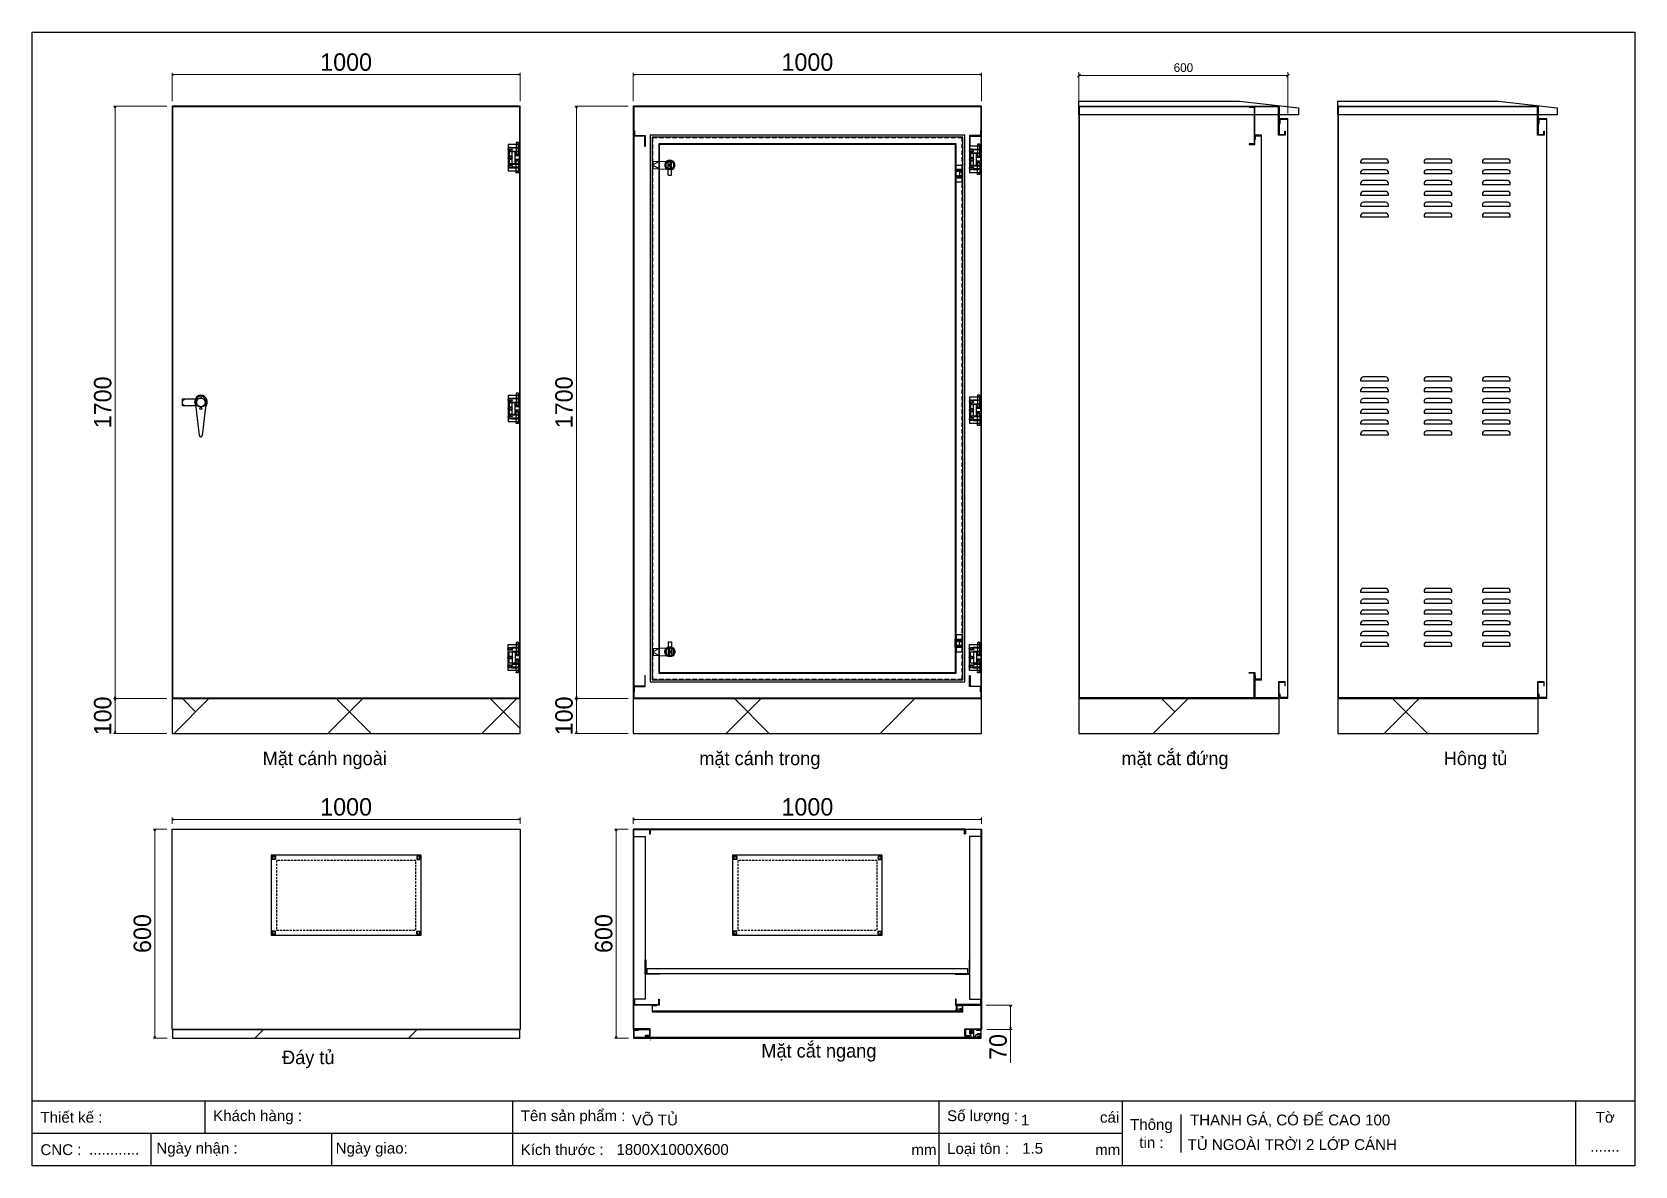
# Model space of a CAD drawing. Header units: millimetres. Extents: x 0 to 4603, y 0 to 3254.
import ezdxf

# ---------------------------------------------------------------- set-up
doc = ezdxf.new("R2010")
doc.units = ezdxf.units.MM
doc.linetypes.add('HIDDEN', pattern=[9.525, 6.35, -3.175])
doc.linetypes.add('HIDDENX2', pattern=[19.05, 12.7, -6.35])
for name, color, linetype in [('DIM', 253, 'Continuous'), ('FIRE PROTECTION', 1, 'Continuous'), ('Ghi chu', 7, 'Continuous'), ('HEATER', 1, 'Continuous')]:
    doc.layers.add(name, color=color, linetype=linetype)
doc.styles.add('Arial', font='arial.ttf')
doc.dimstyles.new('CNC', dxfattribs={"dimtxt": 50, "dimasz": 5, "dimexe": 5, "dimexo": 15, "dimgap": 10, "dimtad": 1, "dimdec": 0, "dimtxsty": 'Standard', "dimblk": 'OPEN30', "dimcen": 10, "dimclrd": 5, "dimclre": 5, "dimclrt": 3, "dimazin": 3, "dimtfac": 1, "dimtdec": 0, "dimtmove": 0, "dimatfit": 3, "dimldrblk": 'ARCHTICK', "dimlwd": 9, "dimlwe": 9})
doc.dimstyles.new('Dim-25', dxfattribs={"dimtxt": 25, "dimasz": 8, "dimexe": 10, "dimexo": 15, "dimgap": 10, "dimtad": 1, "dimdec": 0, "dimtxsty": 'Standard', "dimblk": 'OBLIQUE', "dimcen": 10, "dimclrd": 5, "dimclre": 5, "dimclrt": 3, "dimazin": 3, "dimtfac": 1, "dimtdec": 0, "dimtmove": 0, "dimatfit": 3, "dimldrblk": 'OBLIQUE', "dimlwd": 9, "dimlwe": 9})

# ---------------------------------------------------------------- blocks, each defined once
blk = doc.blocks.new('*D1')
at = {"color": 0, "linetype": 'ByBlock', "lineweight": -2}
for p, q in [((401.9, 3132.6), (406.9, 3133.9)), ((406.9, 3131.2), (401.9, 3132.6)), ((401.9, 3132.6), (406.9, 3132.6)), ((1396.9, 3133.9), (1401.9, 3132.6)), ((1401.9, 3132.6), (1396.9, 3131.2)), ((1401.9, 3132.6), (1396.9, 3132.6))]:
    blk.add_line(p, q, dxfattribs=at)
at = {"layer": 'Defpoints', "color": 0, "transparency": 16777216}
for p in [(1401.9, 3132.6), (401.9, 3041.6), (1401.9, 3041.6)]:
    blk.add_point(p, dxfattribs=at)
at = {"layer": 'DIM', "color": 5, "lineweight": 9, "transparency": 16777216}
for p, q in [((401.9, 3056.6), (401.9, 3137.6)), ((406.9, 3132.6), (1396.9, 3132.6)), ((1401.9, 3056.6), (1401.9, 3137.6))]:
    blk.add_line(p, q, dxfattribs=at)
at = {"layer": 'DIM', "color": 3, "transparency": 16777216, "insert": (901.9, 3168.1), "char_height": 50, "attachment_point": 5}
blk.add_mtext('1000', dxfattribs=at)
blk = doc.blocks.new('_ArchTick')
at = {"color": 0, "const_width": 0.15}
blk.add_lwpolyline([(-0.5, -0.5), (0.5, 0.5)], dxfattribs=at)
blk = doc.blocks.new('_Open30')
at = {"color": 0, "linetype": 'ByBlock', "lineweight": -2}
for p, q in [((-1, 0.27), (0, 0)), ((0, 0), (-1, -0.27)), ((0, 0), (-1, 0))]:
    blk.add_line(p, q, dxfattribs=at)
blk = doc.blocks.new('*D2')
at = {"color": 0, "linetype": 'ByBlock', "lineweight": -2}
for p, q in [((237.3, 3036.6), (238.6, 3041.6)), ((238.6, 3041.6), (239.9, 3036.6)), ((238.6, 3041.6), (238.6, 3036.6)), ((238.6, 1341.6), (237.3, 1346.6)), ((239.9, 1346.6), (238.6, 1341.6)), ((238.6, 1341.6), (238.6, 1346.6))]:
    blk.add_line(p, q, dxfattribs=at)
at = {"layer": 'Defpoints', "color": 0, "transparency": 16777216}
for p in [(401.9, 3041.6), (238.6, 1341.6), (401.9, 1341.6)]:
    blk.add_point(p, dxfattribs=at)
at = {"layer": 'DIM', "color": 5, "lineweight": 9, "transparency": 16777216}
for p, q in [((386.9, 3041.6), (233.6, 3041.6)), ((238.6, 3036.6), (238.6, 1346.6)), ((386.9, 1341.6), (233.6, 1341.6))]:
    blk.add_line(p, q, dxfattribs=at)
at = {"layer": 'DIM', "color": 3, "transparency": 16777216, "insert": (203.1, 2191.6), "char_height": 50, "attachment_point": 5, "rotation": 90}
blk.add_mtext('1700', dxfattribs=at)
blk = doc.blocks.new('*D3')
at = {"color": 0, "linetype": 'ByBlock', "lineweight": -2}
for p, q in [((237.3, 1336.6), (238.6, 1341.6)), ((238.6, 1341.6), (239.9, 1336.6)), ((238.6, 1341.6), (238.6, 1336.6)), ((238.6, 1241.6), (237.3, 1246.6)), ((239.9, 1246.6), (238.6, 1241.6)), ((238.6, 1241.6), (238.6, 1246.6))]:
    blk.add_line(p, q, dxfattribs=at)
at = {"layer": 'Defpoints', "color": 0, "transparency": 16777216}
for p in [(238.6, 1341.6), (238.6, 1241.6), (401.9, 1241.6)]:
    blk.add_point(p, dxfattribs=at)
at = {"layer": 'DIM', "color": 5, "lineweight": 9, "transparency": 16777216}
for p, q in [((238.6, 1336.6), (238.6, 1246.6)), ((253.6, 1341.6), (243.6, 1341.6)), ((386.9, 1241.6), (233.6, 1241.6))]:
    blk.add_line(p, q, dxfattribs=at)
at = {"layer": 'DIM', "color": 3, "transparency": 16777216, "insert": (203.1, 1291.6), "char_height": 50, "attachment_point": 5, "rotation": 90}
blk.add_mtext('100', dxfattribs=at)
blk = doc.blocks.new('*D4')
at = {"color": 0, "linetype": 'ByBlock', "lineweight": -2}
for p, q in [((351.2, 961.9), (352.6, 966.9)), ((352.6, 966.9), (353.9, 961.9)), ((352.6, 966.9), (352.6, 961.9)), ((352.6, 366.9), (351.2, 371.9)), ((353.9, 371.9), (352.6, 366.9)), ((352.6, 366.9), (352.6, 371.9))]:
    blk.add_line(p, q, dxfattribs=at)
at = {"layer": 'Defpoints', "color": 0, "transparency": 16777216}
for p in [(401.9, 966.9), (352.6, 366.9), (402.9, 366.9)]:
    blk.add_point(p, dxfattribs=at)
at = {"layer": 'DIM', "color": 5, "lineweight": 9, "transparency": 16777216}
for p, q in [((386.9, 966.9), (347.6, 966.9)), ((352.6, 961.9), (352.6, 371.9)), ((387.9, 366.9), (347.6, 366.9))]:
    blk.add_line(p, q, dxfattribs=at)
at = {"layer": 'DIM', "color": 3, "transparency": 16777216, "insert": (317, 666.9), "char_height": 50, "attachment_point": 5, "rotation": 90}
blk.add_mtext('600', dxfattribs=at)
blk = doc.blocks.new('MS308-2-1')
at = {"color": 1}
for p, q in [((-53, 4.6), (-46, 10)), ((-13.3, -14.2), (-13.3, 6.7)), ((-12.3, 6.7), (-12.3, -6.9)), ((12.3, 6.7), (12.3, -6.9)), ((13.3, 6.7), (13.3, -14.2)), ((-53, -4.6), (-46, -10)), ((-4, -95), (-13.3, -14.2)), ((13.3, -14.2), (4, -95))]:
    blk.add_line(p, q, dxfattribs=at)
blk.add_lwpolyline([(-15.8, -10), (-53, -10), (-53, 10), (-15.8, 10)], dxfattribs=at)
for centre, radius, start, end in [((0, 6.7), 13.3, 0, 180), ((0, 6.7), 12.3, 0, 180), ((0, 5.9), 17.7, 226.184, 313.816), ((0, -95), 4, 180, 0)]:
    blk.add_arc(centre, radius, start, end, dxfattribs=at)
blk.add_ellipse((0, 0), major_axis=(0, 21), ratio=0.857143, start_param=3.972003, end_param=8.594367, dxfattribs=at)
blk = doc.blocks.new('*D5')
at = {"color": 0, "linetype": 'ByBlock', "lineweight": -2}
for p, q in [((401.9, 994.8), (406.9, 996.1)), ((406.9, 993.4), (401.9, 994.8)), ((401.9, 994.8), (406.9, 994.8)), ((1396.9, 996.1), (1401.9, 994.8)), ((1401.9, 994.8), (1396.9, 993.4)), ((1401.9, 994.8), (1396.9, 994.8))]:
    blk.add_line(p, q, dxfattribs=at)
at = {"layer": 'Defpoints', "color": 0, "transparency": 16777216}
for p in [(401.9, 966.9), (1401.9, 994.8), (1401.9, 966.9)]:
    blk.add_point(p, dxfattribs=at)
at = {"layer": 'DIM', "color": 5, "lineweight": 9, "transparency": 16777216}
for p, q in [((401.9, 981.9), (401.9, 999.8)), ((406.9, 994.8), (1396.9, 994.8)), ((1401.9, 981.9), (1401.9, 999.8))]:
    blk.add_line(p, q, dxfattribs=at)
at = {"layer": 'DIM', "color": 3, "transparency": 16777216, "insert": (901.9, 1030.3), "char_height": 50, "attachment_point": 5}
blk.add_mtext('1000', dxfattribs=at)
blk = doc.blocks.new('HL011-1-3')
at = {"color": 1}
for p, q in [((11, 56), (11, 19)), ((11, 56), (32, 56)), ((20, 54), (20, 21)), ((20, 47), (32, 47)), ((29.5, 81), (22.5, 81)), ((22.5, 81), (22.5, 78)), ((23.5, 78), (22.5, 78)), ((22.5, 75), (22.5, 49)), ((23.5, 75), (22.5, 75)), ((22.5, 49), (24, 44)), ((23.5, 75), (23.5, 78)), ((29.5, 49), (28, 44)), ((29.5, 78), (28.5, 78)), ((28.5, 75), (28.5, 78)), ((28.5, 75), (29.5, 75)), ((29.5, 78), (29.5, 81)), ((29.5, 49), (29.5, 75)), ((11, 19), (32, 19)), ((32, 42.5), (20, 42.5)), ((32, 32.5), (20, 32.5)), ((20, 28), (32, 28)), ((22.5, 26), (24, 31)), ((22.5, 0), (22.5, 26)), ((23.5, 0), (22.5, 0)), ((23.5, 0), (23.5, -3)), ((24, 44), (28, 44)), ((24, 31), (28, 31)), ((29.5, 26), (28, 31)), ((28.5, 0), (28.5, -3)), ((28.5, 0), (29.5, 0)), ((29.5, 26), (29.5, 0)), ((22.5, -6), (22.5, -3)), ((23.5, -3), (22.5, -3)), ((29.5, -6), (22.5, -6)), ((29.5, -3), (28.5, -3)), ((29.5, -3), (29.5, -6))]:
    blk.add_line(p, q, dxfattribs=at)
for points in [[(32, 19), (32, 0), (0, 0), (0, 75), (32, 75), (32, 56)], [(32, 28), (32, 21), (3, 21), (3, 54), (32, 54), (32, 47)], [(32, 42.5), (32, 32.5)]]:
    blk.add_lwpolyline(points, dxfattribs=at)
for points in [[(10, 67), (32, 67), (32, 65), (10, 65)], [(10, 8), (32, 8), (32, 10), (10, 10)]]:
    blk.add_lwpolyline(points, close=True, dxfattribs=at)
for centre in [(5.5, 62.5), (5.5, 37.5), (5.5, 12.5)]:
    blk.add_circle(centre, 3, dxfattribs=at)
blk = doc.blocks.new('*D6')
at = {"color": 0, "linetype": 'ByBlock', "lineweight": -2}
for p, q in [((1726.5, 3132.6), (1731.5, 3133.9)), ((1731.5, 3131.2), (1726.5, 3132.6)), ((1726.5, 3132.6), (1731.5, 3132.6)), ((2721.5, 3133.9), (2726.5, 3132.6)), ((2726.5, 3132.6), (2721.5, 3131.2)), ((2726.5, 3132.6), (2721.5, 3132.6))]:
    blk.add_line(p, q, dxfattribs=at)
at = {"layer": 'Defpoints', "color": 0, "transparency": 16777216}
for p in [(2726.5, 3132.6), (1726.5, 3041.6), (2726.5, 3041.6)]:
    blk.add_point(p, dxfattribs=at)
at = {"layer": 'DIM', "color": 5, "lineweight": 9, "transparency": 16777216}
for p, q in [((1726.5, 3056.6), (1726.5, 3137.6)), ((1731.5, 3132.6), (2721.5, 3132.6)), ((2726.5, 3056.6), (2726.5, 3137.6))]:
    blk.add_line(p, q, dxfattribs=at)
at = {"layer": 'DIM', "color": 3, "transparency": 16777216, "insert": (2226.5, 3168.1), "char_height": 50, "attachment_point": 5}
blk.add_mtext('1000', dxfattribs=at)
blk = doc.blocks.new('*D7')
at = {"color": 0, "linetype": 'ByBlock', "lineweight": -2}
for p, q in [((1562, 3036.6), (1563.3, 3041.6)), ((1563.3, 3041.6), (1564.6, 3036.6)), ((1563.3, 3041.6), (1563.3, 3036.6)), ((1563.3, 1341.6), (1562, 1346.6)), ((1564.6, 1346.6), (1563.3, 1341.6)), ((1563.3, 1341.6), (1563.3, 1346.6))]:
    blk.add_line(p, q, dxfattribs=at)
at = {"layer": 'Defpoints', "color": 0, "transparency": 16777216}
for p in [(1726.5, 3041.6), (1563.3, 1341.6), (1726.5, 1341.6)]:
    blk.add_point(p, dxfattribs=at)
at = {"layer": 'DIM', "color": 5, "lineweight": 9, "transparency": 16777216}
for p, q in [((1711.5, 3041.6), (1558.3, 3041.6)), ((1563.3, 3036.6), (1563.3, 1346.6)), ((1711.5, 1341.6), (1558.3, 1341.6))]:
    blk.add_line(p, q, dxfattribs=at)
at = {"layer": 'DIM', "color": 3, "transparency": 16777216, "insert": (1527.8, 2191.6), "char_height": 50, "attachment_point": 5, "rotation": 90}
blk.add_mtext('1700', dxfattribs=at)
blk = doc.blocks.new('*D8')
at = {"color": 0, "linetype": 'ByBlock', "lineweight": -2}
for p, q in [((1562, 1336.6), (1563.3, 1341.6)), ((1563.3, 1341.6), (1564.6, 1336.6)), ((1563.3, 1341.6), (1563.3, 1336.6)), ((1563.3, 1241.6), (1562, 1246.6)), ((1564.6, 1246.6), (1563.3, 1241.6)), ((1563.3, 1241.6), (1563.3, 1246.6))]:
    blk.add_line(p, q, dxfattribs=at)
at = {"layer": 'Defpoints', "color": 0, "transparency": 16777216}
for p in [(1563.3, 1341.6), (1563.3, 1241.6), (1726.5, 1241.6)]:
    blk.add_point(p, dxfattribs=at)
at = {"layer": 'DIM', "color": 5, "lineweight": 9, "transparency": 16777216}
for p, q in [((1563.3, 1336.6), (1563.3, 1246.6)), ((1578.3, 1341.6), (1568.3, 1341.6)), ((1711.5, 1241.6), (1558.3, 1241.6))]:
    blk.add_line(p, q, dxfattribs=at)
at = {"layer": 'DIM', "color": 3, "transparency": 16777216, "insert": (1527.8, 1291.6), "char_height": 50, "attachment_point": 5, "rotation": 90}
blk.add_mtext('100', dxfattribs=at)
blk = doc.blocks.new('ovan6x9')
at = {"color": 2}
for p, q in [((2, 6), (8, 6)), ((2, 0), (8, 0))]:
    blk.add_line(p, q, dxfattribs=at)
for centre, start, end in [((2, 3), 90, 270), ((8, 3), 270, 90)]:
    blk.add_arc(centre, 3, start, end, dxfattribs=at)
blk = doc.blocks.new('HL036-1-1')
at = {"color": 1}
blk.add_line((9.5, 36.2), (9.5, 12.2), dxfattribs=at)
for points in [[(0, 48.5), (17.5, 48.5), (17.5, 0), (0, 0)], [(-2.5, 12.2), (17.5, 12.2), (17.5, 36.2), (-2.5, 36.2)]]:
    blk.add_lwpolyline(points, close=True, dxfattribs=at)
for centre, radius in [((3.5, 31.8), 2), ((3.5, 16.8), 2), ((12.7, 32.5), 2.5), ((12.7, 16), 2.5)]:
    blk.add_circle(centre, radius, dxfattribs=at)
blk = doc.blocks.new('SDGFGHGHG')
at = {"layer": 'HEATER'}
for p, q in [((860892.9, 570780.5), (860931.6, 570782)), ((860892.9, 570760.5), (860892.9, 570780.5)), ((860892.9, 570771.9), (860906.3, 570778.7)), ((860892.9, 570769.1), (860906.3, 570762.4)), ((860892.9, 570760.5), (860931.6, 570759.1)), ((860935.9, 570742), (860935.9, 570784.3)), ((860937.5, 570771.3), (860939.5, 570771.3)), ((860937.5, 570769.8), (860939.5, 570769.8)), ((860939.5, 570773.5), (860939.5, 570771.3)), ((860939.5, 570769.8), (860939.5, 570767.6)), ((860941.3, 570773.5), (860941.3, 570771.3)), ((860941.3, 570771.3), (860943.4, 570771.3)), ((860941.3, 570769.8), (860941.3, 570767.6)), ((860941.3, 570769.8), (860943.4, 570769.8)), ((860944.9, 570742), (860944.9, 570784.3)), ((860935.9, 570742), (860944.9, 570742))]:
    blk.add_line(p, q, dxfattribs=at)
blk.add_circle((860940.4, 570770.5), 3.08, dxfattribs=at)
blk.add_arc((860940.4, 570770.5), 14.5, 288.08, 251.92, dxfattribs=at)
blk = doc.blocks.new('SĐFHGGH')
at = {"layer": 'HEATER'}
for points in [[(860928.8, 570702.4), (860927.4, 570702.4), (860927.4, 570708.4), (860928.8, 570708.4)], [(860943.4, 570717), (860943.4, 570718.4), (860937.4, 570718.4), (860937.4, 570717)], [(860952.1, 570702.4), (860953.4, 570702.4), (860953.4, 570708.4), (860952.1, 570708.4)], [(860943.4, 570693.8), (860943.4, 570692.4), (860937.4, 570692.4), (860937.4, 570693.8)]]:
    blk.add_lwpolyline(points, dxfattribs=at)
for start, end in [(104.4775, 165.5225), (194.4775, 255.5225), (14.4775, 75.5225), (284.4775, 345.5225)]:
    blk.add_arc((860940.4, 570705.4), 12, start, end, dxfattribs=at)
blk = doc.blocks.new('MS722')
for name, p in [('SDGFGHGHG', (-860940.4, -570770.5)), ('SĐFHGGH', (-860940.4, -570705.4))]:
    blk.add_blockref(name, p)
blk = doc.blocks.new('KHUNG CHUẨN')
at = {"color": 7}
for p, q in [((19889.2, -28535.2), (16919.2, -28535.2)), ((17239.2, -28535.2), (17239.2, -28595.2)), ((17809.2, -28535.2), (17809.2, -28655.2)), ((18599.2, -28535.2), (18599.2, -28655.2)), ((18939.2, -28535.2), (18939.2, -28655.2)), ((19779.2, -28535.2), (19779.2, -28655.2)), ((19047.6, -28560.2), (19047.6, -28630.2)), ((18939.2, -28595.2), (16919.2, -28595.2)), ((17139.2, -28595.2), (17139.2, -28655.2)), ((17474.2, -28595.2), (17474.2, -28655.2))]:
    blk.add_line(p, q, dxfattribs=at)
blk.add_lwpolyline([(16919.2, -26555.2), (19889.2, -26555.2), (19889.2, -28655.2), (16919.2, -28655.2)], close=True, dxfattribs=at)
at = {"color": 2, "char_height": 20, "style": 'Arial'}
for s, insert, width, attachment_point in [('  Thiết kế :', (16919.2, -28565.2), 917.634, 4), ('  Khách hàng :', (17239.2, -28565.2), 917.634, 4), ('  Tên sản phẩm :', (17809.2, -28565.2), 917.634, 4), ('  Số lượng :', (18599.2, -28565.2), 917.634, 4), ('cái', (18897.9, -28565.2), 63.517, 4), ('Thông\\Ptin :', (18993.4, -28595.2), 108.311, 5), ('Tờ', (19834.2, -28565.2), 110, 5), ('  CNC :', (16919.2, -28625.2), 917.634, 4), ('  Ngày nhận :', (17134, -28625.2), 556.651, 4), ('  Ngày giao:', (17466.3, -28625.2), 556.651, 4), ('  Kích thước :', (17809.2, -28625.2), 917.634, 4), ('mm', (18548.6, -28625.2), 73.831, 4), ('  Loại tôn :', (18599.2, -28625.2), 917.634, 4), ('mm', (18889.2, -28625.2), 917.634, 4)]:
    blk.add_mtext(s, dxfattribs=dict(at, insert=insert, width=width, attachment_point=attachment_point))
at = {"color": 3, "style": 'Arial'}
for tag, p in [('#01', (17055.6, -28580.1)), ('#02', (17431.4, -28580.1)), ('#03', (18030.6, -28580.1)), ('#08', (18751.7, -28580.1)), ('#10', (19064.8, -28580.1)), ('#04', (17024.8, -28634.6)), ('#05', (17308.5, -28633)), ('#06', (17632.7, -28633.7)), ('#07', (18002, -28634.7)), ('#09', (18753.8, -28632.6)), ('#11', (19060.3, -28625.7)), ('#12', (19806.5, -28628.9))]:
    blk.add_attdef(tag, p, '', height=20, dxfattribs=at)
blk = doc.blocks.new('*D9')
at = {"color": 0, "linetype": 'ByBlock', "lineweight": -2}
for p, q in [((3010.2, 3133.5), (3002.2, 3125.5)), ((3602.2, 3125.5), (3610.2, 3133.5))]:
    blk.add_line(p, q, dxfattribs=at)
at = {"color": 5, "lineweight": 9, "ltscale": 3, "transparency": 16777216}
for p, q in [((3006.2, 3056.6), (3006.2, 3139.5)), ((3606.2, 3020.6), (3606.2, 3139.5)), ((3006.2, 3129.5), (3606.2, 3129.5))]:
    blk.add_line(p, q, dxfattribs=at)
at = {"layer": 'Defpoints', "color": 0, "ltscale": 3, "transparency": 16777216}
for p in [(3606.2, 3129.5), (3006.2, 3041.6), (3606.2, 3005.6)]:
    blk.add_point(p, dxfattribs=at)
at = {"color": 3, "ltscale": 3, "transparency": 16777216, "insert": (3306.2, 3152.3), "char_height": 25, "attachment_point": 5}
blk.add_mtext('600', dxfattribs=at)
blk = doc.blocks.new('_Oblique')
at = {"color": 0, "linetype": 'ByBlock', "lineweight": -2}
blk.add_line((-0.5, -0.5), (0.5, 0.5), dxfattribs=at)
blk = doc.blocks.new('*D10')
at = {"color": 0, "linetype": 'ByBlock', "lineweight": -2}
for p, q in [((1675.9, 961.9), (1677.3, 966.9)), ((1677.3, 966.9), (1678.6, 961.9)), ((1677.3, 966.9), (1677.3, 961.9)), ((1677.3, 366.9), (1675.9, 371.9)), ((1678.6, 371.9), (1677.3, 366.9)), ((1677.3, 366.9), (1677.3, 371.9))]:
    blk.add_line(p, q, dxfattribs=at)
at = {"layer": 'Defpoints', "color": 0, "transparency": 16777216}
for p in [(1726.5, 966.9), (1677.3, 366.9), (1727.5, 366.9)]:
    blk.add_point(p, dxfattribs=at)
at = {"layer": 'DIM', "color": 5, "lineweight": 9, "transparency": 16777216}
for p, q in [((1711.5, 966.9), (1672.3, 966.9)), ((1677.3, 961.9), (1677.3, 371.9)), ((1712.5, 366.9), (1672.3, 366.9))]:
    blk.add_line(p, q, dxfattribs=at)
at = {"layer": 'DIM', "color": 3, "transparency": 16777216, "insert": (1641.7, 666.9), "char_height": 50, "attachment_point": 5, "rotation": 90}
blk.add_mtext('600', dxfattribs=at)
blk = doc.blocks.new('*D11')
at = {"color": 0, "linetype": 'ByBlock', "lineweight": -2}
for p, q in [((1726.5, 994.8), (1731.5, 996.1)), ((1731.5, 993.4), (1726.5, 994.8)), ((1726.5, 994.8), (1731.5, 994.8)), ((2721.5, 996.1), (2726.5, 994.8)), ((2726.5, 994.8), (2721.5, 993.4)), ((2726.5, 994.8), (2721.5, 994.8))]:
    blk.add_line(p, q, dxfattribs=at)
at = {"layer": 'Defpoints', "color": 0, "transparency": 16777216}
for p in [(1726.5, 966.9), (2726.5, 994.8), (2726.5, 966.9)]:
    blk.add_point(p, dxfattribs=at)
at = {"layer": 'DIM', "color": 5, "lineweight": 9, "transparency": 16777216}
for p, q in [((1726.5, 981.9), (1726.5, 999.8)), ((1731.5, 994.8), (2721.5, 994.8)), ((2726.5, 981.9), (2726.5, 999.8))]:
    blk.add_line(p, q, dxfattribs=at)
at = {"layer": 'DIM', "color": 3, "transparency": 16777216, "insert": (2226.5, 1030.3), "char_height": 50, "attachment_point": 5}
blk.add_mtext('1000', dxfattribs=at)
blk = doc.blocks.new('*D12')
at = {"color": 0, "linetype": 'ByBlock', "lineweight": -2}
for p, q in [((2808.4, 456.9), (2809.7, 461.9)), ((2809.7, 461.9), (2811, 456.9)), ((2809.7, 461.9), (2809.7, 456.9)), ((2809.7, 391.9), (2808.4, 396.9)), ((2811, 396.9), (2809.7, 391.9)), ((2809.7, 391.9), (2809.7, 396.9))]:
    blk.add_line(p, q, dxfattribs=at)
at = {"layer": 'Defpoints', "color": 0, "transparency": 16777216}
for p in [(2725, 461.9), (2726.5, 391.9), (2809.7, 391.9)]:
    blk.add_point(p, dxfattribs=at)
at = {"layer": 'DIM', "color": 5, "lineweight": 9, "transparency": 16777216}
for p, q in [((2740, 461.9), (2814.7, 461.9)), ((2809.7, 456.9), (2809.7, 396.9)), ((2741.5, 391.9), (2814.7, 391.9)), ((2809.7, 391.9), (2809.7, 295.8))]:
    blk.add_line(p, q, dxfattribs=at)
at = {"layer": 'DIM', "color": 3, "transparency": 16777216, "insert": (2774.2, 341.3), "char_height": 50, "attachment_point": 5, "rotation": 90}
blk.add_mtext('70', dxfattribs=at)
blk = doc.blocks.new('HL011-1-4')
h = blk.add_hatch()
h.set_pattern_fill('ANSI31', color=2, scale=0.5, style=0)
h.paths.add_polyline_path([(2.5, 0), (8.5, 0), (8.5, 12), (2.5, 12)])
at = {"color": 1}
for p, q in [((7, 23.5), (0, 10)), ((0, 0), (0, 10)), ((11, 0), (0, 0)), ((7, 23.5), (26, 23.5)), ((11, 0), (11, 19.5)), ((11, 19.5), (17, 19.5)), ((17, 19.5), (21.2, 13.9))]:
    blk.add_line(p, q, dxfattribs=at)
at = {"color": 2}
blk.add_lwpolyline([(2.5, 0), (2.5, 12), (8.5, 12), (8.5, 0)], dxfattribs=at)
at = {"color": 1}
blk.add_lwpolyline([(5.7, 21), (3, 21), (3, 23.5), (7, 23.5)], dxfattribs=at)
blk.add_circle((26, 17.5), 3.5, dxfattribs=at)
blk.add_arc((26, 17.5), 6, 216.8699, 90, dxfattribs=at)
blk = doc.blocks.new('HL036-1-2')
at = {"layer": 'Ghi chu', "color": 1}
for p, q in [((-3, 17.8), (-18.9, 17.8)), ((-18.9, 15.8), (-18.9, 17.8)), ((-12.1, 15.8), (-18.9, 15.8)), ((-16.4, 1), (-16.4, 14)), ((-15.6, 15), (-3.9, 17.7)), ((0, 0), (-15.4, 0)), ((-14.4, 3), (-14.4, 11.9)), ((0, 2), (-13.4, 2)), ((-13.1, 12.8), (-4.3, 9.8)), ((-6.2, 2), (-6.2, 0)), ((-1.2, 2), (-1.2, 0)), ((0, 0), (0, 2))]:
    blk.add_line(p, q, dxfattribs=at)
for radius in [4.1, 2.1]:
    blk.add_circle((-3, 13.7), radius, dxfattribs=at)
for centre, start, end in [((-15.4, 14), 102.9616, 180), ((-15.4, 1), 180, 270), ((-13.4, 11.9), 71.3254, 180), ((-13.4, 3), 180, 270)]:
    blk.add_arc(centre, 1, start, end, dxfattribs=at)

msp = doc.modelspace()

# ---------------------------------------------------------------- hatches: boundary and pattern name
at = {"ltscale": 3}
h = msp.add_hatch(dxfattribs=at)
h.set_pattern_fill('ANSI38', color=256, scale=50, style=0)
h.set_pattern_definition([(45, (-4598818.24, -1790770.57), (-220.97087, 220.97087), []), (135, (-4598818.24, -1790770.57), (-662.912607, 220.97087), [781.25, -468.75])])
h.paths.add_polyline_path([(401.9, 1241.6), (1401.9, 1241.6), (1401.9, 1341.6), (401.9, 1341.6)])
h = msp.add_hatch(dxfattribs=at)
h.set_pattern_fill('ANSI38', color=256, scale=50, style=0)
h.set_pattern_definition([(45, (-4545083.76, -1790770.57), (-220.97087, 220.97087), []), (135, (-4545083.76, -1790770.57), (-662.912607, 220.97087), [781.25, -468.75])])
h.paths.add_polyline_path([(1726.5, 1241.6), (2726.5, 1241.6), (2726.5, 1341.6), (1726.5, 1341.6)])
h = msp.add_hatch(dxfattribs=at)
h.set_pattern_fill('ANSI38', color=256, scale=50, style=0)
h.set_pattern_definition([(45, (-4481101.75, -1790770.57), (-220.97087, 220.97087), []), (135, (-4481101.75, -1790770.57), (-662.912607, 220.97087), [781.25, -468.75])])
h.paths.add_polyline_path([(3006.2, 1241.6), (3581.2, 1241.6), (3581.2, 1341.6), (3006.2, 1341.6)])
h = msp.add_hatch(dxfattribs=at)
h.set_pattern_fill('ANSI38', color=256, scale=50, style=0)
h.set_pattern_definition([(45, (-4434918.2, -1790770.57), (-220.97087, 220.97087), []), (135, (-4434918.2, -1790770.57), (-662.912607, 220.97087), [781.25, -468.75])])
h.paths.add_polyline_path([(3749.9, 1241.6), (4324.9, 1241.6), (4324.9, 1341.6), (3749.9, 1341.6)])
h = msp.add_hatch(dxfattribs=at)
h.set_pattern_fill('ANSI31', color=256, scale=200, style=0)
h.set_pattern_definition([(45, (-18395273, -7163082.3), (-3535.5339, 3535.5339), [])])
h.paths.add_polyline_path([(686.9, 891.9), (686.9, 661.9), (1116.9, 661.9), (1116.9, 891.9)], flags=16)
h.paths.add_polyline_path([(401.9, 966.9), (1401.9, 966.9), (1401.9, 391.9), (401.9, 391.9)])
h = msp.add_hatch(dxfattribs=at)
h.set_pattern_fill('ANSI31', color=256, scale=100, angle=75, style=0)
h.set_pattern_definition([(195, (1077038.5, -9818450.1), (323.5238, -1207.40728), [])])
h.paths.add_polyline_path([(686.9, 891.9), (686.9, 661.9), (1116.9, 661.9), (1116.9, 891.9)])
h = msp.add_hatch(dxfattribs=at)
h.set_pattern_fill('ANSI31', color=256, scale=50, angle=90, style=0)
h.set_pattern_definition([(225, (1800770.57, -4598818.24), (220.97087, -220.97087), [])])
h.paths.add_polyline_path([(1400.9, 390.9), (402.9, 390.9), (402.9, 366.9), (1400.9, 366.9)])

# ---------------------------------------------------------------- linework, layer by layer
for p, q in [((1831.5, 2882.8), (1831.5, 2862.3)), ((1831.5, 1465.3), (1831.5, 1485.8)), ((1774.5, 362.4), (1776, 362.4))]:
    msp.add_line(p, q, dxfattribs=at)
for points in [[(401.9, 1341.6), (1401.9, 1341.6), (1401.9, 3041.6), (401.9, 3041.6)], [(403.4, 1343.1), (1400.4, 1343.1), (1400.4, 3040.1), (403.4, 3040.1)], [(1726.5, 1341.6), (2726.5, 1341.6), (2726.5, 3041.6), (1726.5, 3041.6)], [(1728, 1343.1), (2725, 1343.1), (2725, 3040.1), (1728, 3040.1)], [(1774.5, 1389.6), (2678.5, 1389.6), (2678.5, 2958.6), (1774.5, 2958.6)], [(401.9, 1241.6), (1401.9, 1241.6), (1401.9, 1341.6), (401.9, 1341.6)], [(1726.5, 1241.6), (2726.5, 1241.6), (2726.5, 1341.6), (1726.5, 1341.6)], [(3006.2, 1241.6), (3581.2, 1241.6), (3581.2, 1341.6), (3006.2, 1341.6)], [(3749.9, 1241.6), (4324.9, 1241.6), (4324.9, 1341.6), (3749.9, 1341.6)], [(686.9, 891.9), (686.9, 661.9), (1116.9, 661.9), (1116.9, 891.9)], [(2011.5, 891.9), (2011.5, 661.9), (2441.5, 661.9), (2441.5, 891.9)]]:
    msp.add_lwpolyline(points, close=True)
at = {"color": 7}
for points in [[(3007.7, 1343.1), (3007.7, 1343.1), (3007.7, 3040.1), (3007.7, 3040.1), (3007.7, 3040.1), (3006.2, 3041.6), (3006.2, 1341.6), (3007.7, 1343.1)], [(3598.7, 2970.1), (3598.7, 2958.6), (3579.7, 2958.6), (3579.7, 3040.1), (3007.7, 3040.1), (3007.7, 3040.1), (3007.7, 3040.1), (3007.7, 3040.1), (3006.2, 3041.6), (3006.2, 3041.6), (3581.2, 3041.6), (3581.2, 2960.1), (3597.2, 2960.1), (3597.2, 2970.1)], [(3751.4, 1343.1), (3751.4, 1343.1), (3751.4, 3040.1), (3751.4, 3040.1), (3751.4, 3040.1), (3749.9, 3041.6), (3749.9, 1341.6), (3751.4, 1343.1)], [(4342.4, 2970.1), (4342.4, 2958.6), (4323.4, 2958.6), (4323.4, 3040.1), (3751.4, 3040.1), (3751.4, 3040.1), (3751.4, 3040.1), (3751.4, 3040.1), (3749.9, 3041.6), (3749.9, 3041.6), (4324.9, 3041.6), (4324.9, 2960.1), (4340.9, 2960.1), (4340.9, 2970.1)], [(3582.2, 1354.1), (3582.2, 1342.6), (3606.2, 1342.6), (3606.2, 3005.6), (3582.2, 3005.6), (3582.2, 2992.1), (3583.7, 2992.1), (3583.7, 3004.1), (3604.7, 3004.1), (3604.7, 1344.1), (3583.7, 1344.1), (3583.7, 1354.1)], [(4325.9, 1354.1), (4325.9, 1342.6), (4349.9, 1342.6), (4349.9, 3005.6), (4325.9, 3005.6), (4325.9, 2992.1), (4327.4, 2992.1), (4327.4, 3004.1), (4348.4, 3004.1), (4348.4, 1344.1), (4327.4, 1344.1), (4327.4, 1354.1)], [(3598.7, 1378.1), (3598.7, 1389.6), (3579.7, 1389.6), (3579.7, 1343.1), (3007.7, 1343.1), (3007.7, 1343.1), (3017.7, 1343.1), (3017.7, 1343.1), (3007.7, 1343.1), (3006.2, 1341.6), (3581.2, 1341.6), (3581.2, 1388.1), (3597.2, 1388.1), (3597.2, 1378.1)], [(4342.4, 1378.1), (4342.4, 1389.6), (4323.4, 1389.6), (4323.4, 1343.1), (3751.4, 1343.1), (3751.4, 1343.1), (3761.4, 1343.1), (3761.4, 1343.1), (3751.4, 1343.1), (3749.9, 1341.6), (4324.9, 1341.6), (4324.9, 1388.1), (4340.9, 1388.1), (4340.9, 1378.1)], [(1761, 372.4), (1774.5, 372.4), (1774.5, 393.4), (1728, 393.4), (1728, 965.4), (1773, 965.4), (1773, 953.4), (1774.5, 953.4), (1774.5, 966.9), (1726.5, 966.9), (1726.5, 391.9), (1773, 391.9), (1773, 373.9), (1761, 373.9)], [(1776, 953.4), (1776, 965.4), (2677, 965.4), (2677, 953.4), (2678.5, 953.4), (2678.5, 966.9), (1774.5, 966.9), (1774.5, 953.4)], [(2692, 372.4), (2678.5, 372.4), (2678.5, 393.4), (2725, 393.4), (2725, 965.4), (2680, 965.4), (2680, 953.4), (2678.5, 953.4), (2678.5, 966.9), (2726.5, 966.9), (2726.5, 391.9), (2680, 391.9), (2680, 373.9), (2692, 373.9)], [(1741, 390.9), (1727.5, 390.9), (1727.5, 366.9), (2725.5, 366.9), (2725.5, 390.9), (2712, 390.9), (2712, 389.4), (2724, 389.4), (2724, 368.4), (1729, 368.4), (1729, 389.4), (1741, 389.4)]]:
    msp.add_lwpolyline(points, close=True, dxfattribs=at)
at = {"color": 3}
for points in [[(3494.7, 3038.6), (3509.7, 3038.6), (3509.7, 2933.6), (3494.7, 2933.6), (3494.7, 2932.1), (3511.2, 2932.1), (3511.2, 3040.1), (3494.7, 3040.1)], [(1799.5, 1414.6), (2653.5, 1414.6), (2653.5, 2933.6), (1799.5, 2933.6)], [(1801, 1416.1), (2652, 1416.1), (2652, 2932.1), (1801, 2932.1)], [(3494.7, 1344.6), (3509.7, 1344.6), (3509.7, 1414.6), (3494.7, 1414.6), (3494.7, 1416.1), (3511.2, 1416.1), (3511.2, 1343.1), (3494.7, 1343.1)], [(1729.5, 478.4), (1729.5, 463.4), (1799.5, 463.4), (1799.5, 478.4), (1801, 478.4), (1801, 461.9), (1728, 461.9), (1728, 478.4)], [(2723.5, 478.4), (2723.5, 463.4), (2653.5, 463.4), (2653.5, 478.4), (2652, 478.4), (2652, 461.9), (2725, 461.9), (2725, 478.4)]]:
    msp.add_lwpolyline(points, close=True, dxfattribs=at)
at = {"color": 8}
for points in [[(1759.5, 2925.8), (1759.5, 2955.8), (1728, 2955.8), (1728, 2972.3), (1729.5, 2972.3), (1729.5, 2957.3), (1761, 2957.3), (1761, 2925.8)], [(2693.5, 2925.8), (2693.5, 2955.8), (2725, 2955.8), (2725, 2972.3), (2723.5, 2972.3), (2723.5, 2957.3), (2692, 2957.3), (2692, 2925.8)], [(1759.5, 1407.3), (1759.5, 1377.3), (1728, 1377.3), (1728, 1360.8), (1729.5, 1360.8), (1729.5, 1375.8), (1761, 1375.8), (1761, 1407.3)], [(2693.5, 1407.3), (2693.5, 1377.3), (2725, 1377.3), (2725, 1360.8), (2723.5, 1360.8), (2723.5, 1375.8), (2692, 1375.8), (2692, 1407.3)], [(1728, 945.4), (1761, 945.4), (1761, 478.4), (1728, 478.4)], [(2725, 945.4), (2692, 945.4), (2692, 478.4), (2725, 478.4)], [(1802.5, 550), (1761, 550), (1761, 591.5), (1762.5, 591.5), (1762.5, 551.5), (1802.5, 551.5)], [(1766.5, 566.5), (2686.5, 566.5), (2686.5, 551.5), (1766.5, 551.5)], [(2650.5, 550), (2692, 550), (2692, 591.5), (2690.5, 591.5), (2690.5, 551.5), (2650.5, 551.5)]]:
    msp.add_lwpolyline(points, close=True, dxfattribs=at)
at = {"color": 6}
for points in [[(1780.5, 1395.6), (2672.5, 1395.6), (2672.5, 2952.6), (1780.5, 2952.6)], [(3513, 2947.1), (3513, 2957.1), (3529, 2957.1), (3529, 1397.1), (3513, 1397.1), (3513, 1407.1), (3511.5, 1407.1), (3511.5, 1395.6), (3530.5, 1395.6), (3530.5, 2958.6), (3511.5, 2958.6), (3511.5, 2947.1)], [(2659, 460.1), (2671, 460.1), (2671, 444.1), (1782, 444.1), (1782, 460.1), (1794, 460.1), (1794, 461.6), (1780.5, 461.6), (1780.5, 442.6), (2672.5, 442.6), (2672.5, 461.6), (2659, 461.6)]]:
    msp.add_lwpolyline(points, close=True, dxfattribs=at)
at = {"color": 6, "linetype": 'HIDDENX2'}
msp.add_lwpolyline([(1782, 1397.1), (2671, 1397.1), (2671, 2951.1), (1782, 2951.1)], close=True, dxfattribs=at)
at = {"color": 2}
for points in [[(1370.4, 2923.1, 1), (1370.4, 2915.1), (1375.4, 2915.1, 1), (1375.4, 2923.1)], [(2695, 2918.1, 1), (2695, 2910.1), (2700, 2910.1, 1), (2700, 2918.1)], [(1370.4, 2898.1, 1), (1370.4, 2890.1), (1375.4, 2890.1, 1), (1375.4, 2898.1)], [(1370.4, 2873.1, 1), (1370.4, 2865.1), (1375.4, 2865.1, 1), (1375.4, 2873.1)], [(2695, 2893.1, 1), (2695, 2885.1), (2700, 2885.1, 1), (2700, 2893.1)], [(2695, 2868.1, 1), (2695, 2860.1), (2700, 2860.1, 1), (2700, 2868.1)], [(3886.9, 2890.1), (3822.9, 2890.1, 0.414214), (3814.9, 2882.1), (3814.9, 2879.1), (3894.9, 2879.1), (3894.9, 2882.1, 0.414214)], [(3886.9, 2859.1), (3822.9, 2859.1, 0.414214), (3814.9, 2851.1), (3814.9, 2848.1), (3894.9, 2848.1), (3894.9, 2851.1, 0.414214)], [(4069.4, 2890.1), (4005.4, 2890.1, 0.414214), (3997.4, 2882.1), (3997.4, 2879.1), (4077.4, 2879.1), (4077.4, 2882.1, 0.414214)], [(4069.4, 2859.1), (4005.4, 2859.1, 0.414214), (3997.4, 2851.1), (3997.4, 2848.1), (4077.4, 2848.1), (4077.4, 2851.1, 0.414214)], [(4236.9, 2890.1), (4172.9, 2890.1, 0.414214), (4164.9, 2882.1), (4164.9, 2879.1), (4244.9, 2879.1), (4244.9, 2882.1, 0.414214)], [(4236.9, 2859.1), (4172.9, 2859.1, 0.414214), (4164.9, 2851.1), (4164.9, 2848.1), (4244.9, 2848.1), (4244.9, 2851.1, 0.414214)], [(3886.9, 2828.1), (3822.9, 2828.1, 0.414214), (3814.9, 2820.1), (3814.9, 2817.1), (3894.9, 2817.1), (3894.9, 2820.1, 0.414214)], [(4069.4, 2828.1), (4005.4, 2828.1, 0.414214), (3997.4, 2820.1), (3997.4, 2817.1), (4077.4, 2817.1), (4077.4, 2820.1, 0.414214)], [(4236.9, 2828.1), (4172.9, 2828.1, 0.414214), (4164.9, 2820.1), (4164.9, 2817.1), (4244.9, 2817.1), (4244.9, 2820.1, 0.414214)], [(3886.9, 2797.1), (3822.9, 2797.1, 0.414214), (3814.9, 2789.1), (3814.9, 2786.1), (3894.9, 2786.1), (3894.9, 2789.1, 0.414214)], [(3886.9, 2766.1), (3822.9, 2766.1, 0.414214), (3814.9, 2758.1), (3814.9, 2755.1), (3894.9, 2755.1), (3894.9, 2758.1, 0.414214)], [(4069.4, 2797.1), (4005.4, 2797.1, 0.414214), (3997.4, 2789.1), (3997.4, 2786.1), (4077.4, 2786.1), (4077.4, 2789.1, 0.414214)], [(4069.4, 2766.1), (4005.4, 2766.1, 0.414214), (3997.4, 2758.1), (3997.4, 2755.1), (4077.4, 2755.1), (4077.4, 2758.1, 0.414214)], [(4236.9, 2797.1), (4172.9, 2797.1, 0.414214), (4164.9, 2789.1), (4164.9, 2786.1), (4244.9, 2786.1), (4244.9, 2789.1, 0.414214)], [(4236.9, 2766.1), (4172.9, 2766.1, 0.414214), (4164.9, 2758.1), (4164.9, 2755.1), (4244.9, 2755.1), (4244.9, 2758.1, 0.414214)], [(3886.9, 2735.1), (3822.9, 2735.1, 0.414214), (3814.9, 2727.1), (3814.9, 2724.1), (3894.9, 2724.1), (3894.9, 2727.1, 0.414214)], [(4069.4, 2735.1), (4005.4, 2735.1, 0.414214), (3997.4, 2727.1), (3997.4, 2724.1), (4077.4, 2724.1), (4077.4, 2727.1, 0.414214)], [(4236.9, 2735.1), (4172.9, 2735.1, 0.414214), (4164.9, 2727.1), (4164.9, 2724.1), (4244.9, 2724.1), (4244.9, 2727.1, 0.414214)], [(3886.9, 2264.6), (3822.9, 2264.6, 0.414214), (3814.9, 2256.6), (3814.9, 2253.6), (3894.9, 2253.6), (3894.9, 2256.6, 0.414214)], [(4069.4, 2264.6), (4005.4, 2264.6, 0.414214), (3997.4, 2256.6), (3997.4, 2253.6), (4077.4, 2253.6), (4077.4, 2256.6, 0.414214)], [(4236.9, 2264.6), (4172.9, 2264.6, 0.414214), (4164.9, 2256.6), (4164.9, 2253.6), (4244.9, 2253.6), (4244.9, 2256.6, 0.414214)], [(3886.9, 2233.6), (3822.9, 2233.6, 0.414214), (3814.9, 2225.6), (3814.9, 2222.6), (3894.9, 2222.6), (3894.9, 2225.6, 0.414214)], [(4069.4, 2233.6), (4005.4, 2233.6, 0.414214), (3997.4, 2225.6), (3997.4, 2222.6), (4077.4, 2222.6), (4077.4, 2225.6, 0.414214)], [(4236.9, 2233.6), (4172.9, 2233.6, 0.414214), (4164.9, 2225.6), (4164.9, 2222.6), (4244.9, 2222.6), (4244.9, 2225.6, 0.414214)], [(1370.4, 2203.1, 1), (1370.4, 2195.1), (1375.4, 2195.1, 1), (1375.4, 2203.1)], [(1370.4, 2178.1, 1), (1370.4, 2170.1), (1375.4, 2170.1, 1), (1375.4, 2178.1)], [(2695, 2198.1, 1), (2695, 2190.1), (2700, 2190.1, 1), (2700, 2198.1)], [(2695, 2173.1, 1), (2695, 2165.1), (2700, 2165.1, 1), (2700, 2173.1)], [(3886.9, 2202.6), (3822.9, 2202.6, 0.414214), (3814.9, 2194.6), (3814.9, 2191.6), (3894.9, 2191.6), (3894.9, 2194.6, 0.414214)], [(3886.9, 2171.6), (3822.9, 2171.6, 0.414214), (3814.9, 2163.6), (3814.9, 2160.6), (3894.9, 2160.6), (3894.9, 2163.6, 0.414214)], [(4069.4, 2202.6), (4005.4, 2202.6, 0.414214), (3997.4, 2194.6), (3997.4, 2191.6), (4077.4, 2191.6), (4077.4, 2194.6, 0.414214)], [(4069.4, 2171.6), (4005.4, 2171.6, 0.414214), (3997.4, 2163.6), (3997.4, 2160.6), (4077.4, 2160.6), (4077.4, 2163.6, 0.414214)], [(4236.9, 2202.6), (4172.9, 2202.6, 0.414214), (4164.9, 2194.6), (4164.9, 2191.6), (4244.9, 2191.6), (4244.9, 2194.6, 0.414214)], [(4236.9, 2171.6), (4172.9, 2171.6, 0.414214), (4164.9, 2163.6), (4164.9, 2160.6), (4244.9, 2160.6), (4244.9, 2163.6, 0.414214)], [(1370.4, 2153.1, 1), (1370.4, 2145.1), (1375.4, 2145.1, 1), (1375.4, 2153.1)], [(2695, 2148.1, 1), (2695, 2140.1), (2700, 2140.1, 1), (2700, 2148.1)], [(3886.9, 2140.6), (3822.9, 2140.6, 0.414214), (3814.9, 2132.6), (3814.9, 2129.6), (3894.9, 2129.6), (3894.9, 2132.6, 0.414214)], [(4069.4, 2140.6), (4005.4, 2140.6, 0.414214), (3997.4, 2132.6), (3997.4, 2129.6), (4077.4, 2129.6), (4077.4, 2132.6, 0.414214)], [(4236.9, 2140.6), (4172.9, 2140.6, 0.414214), (4164.9, 2132.6), (4164.9, 2129.6), (4244.9, 2129.6), (4244.9, 2132.6, 0.414214)], [(3886.9, 2109.6), (3822.9, 2109.6, 0.414214), (3814.9, 2101.6), (3814.9, 2098.6), (3894.9, 2098.6), (3894.9, 2101.6, 0.414214)], [(4069.4, 2109.6), (4005.4, 2109.6, 0.414214), (3997.4, 2101.6), (3997.4, 2098.6), (4077.4, 2098.6), (4077.4, 2101.6, 0.414214)], [(4236.9, 2109.6), (4172.9, 2109.6, 0.414214), (4164.9, 2101.6), (4164.9, 2098.6), (4244.9, 2098.6), (4244.9, 2101.6, 0.414214)], [(3886.9, 1657.6), (3822.9, 1657.6, 0.414214), (3814.9, 1649.6), (3814.9, 1646.6), (3894.9, 1646.6), (3894.9, 1649.6, 0.414214)], [(4069.4, 1657.6), (4005.4, 1657.6, 0.414214), (3997.4, 1649.6), (3997.4, 1646.6), (4077.4, 1646.6), (4077.4, 1649.6, 0.414214)], [(4236.9, 1657.6), (4172.9, 1657.6, 0.414214), (4164.9, 1649.6), (4164.9, 1646.6), (4244.9, 1646.6), (4244.9, 1649.6, 0.414214)], [(3886.9, 1626.6), (3822.9, 1626.6, 0.414214), (3814.9, 1618.6), (3814.9, 1615.6), (3894.9, 1615.6), (3894.9, 1618.6, 0.414214)], [(4069.4, 1626.6), (4005.4, 1626.6, 0.414214), (3997.4, 1618.6), (3997.4, 1615.6), (4077.4, 1615.6), (4077.4, 1618.6, 0.414214)], [(4236.9, 1626.6), (4172.9, 1626.6, 0.414214), (4164.9, 1618.6), (4164.9, 1615.6), (4244.9, 1615.6), (4244.9, 1618.6, 0.414214)], [(3886.9, 1595.6), (3822.9, 1595.6, 0.414214), (3814.9, 1587.6), (3814.9, 1584.6), (3894.9, 1584.6), (3894.9, 1587.6, 0.414214)], [(4069.4, 1595.6), (4005.4, 1595.6, 0.414214), (3997.4, 1587.6), (3997.4, 1584.6), (4077.4, 1584.6), (4077.4, 1587.6, 0.414214)], [(4236.9, 1595.6), (4172.9, 1595.6, 0.414214), (4164.9, 1587.6), (4164.9, 1584.6), (4244.9, 1584.6), (4244.9, 1587.6, 0.414214)], [(3886.9, 1564.6), (3822.9, 1564.6, 0.414214), (3814.9, 1556.6), (3814.9, 1553.6), (3894.9, 1553.6), (3894.9, 1556.6, 0.414214)], [(3886.9, 1533.6), (3822.9, 1533.6, 0.414214), (3814.9, 1525.6), (3814.9, 1522.6), (3894.9, 1522.6), (3894.9, 1525.6, 0.414214)], [(4069.4, 1564.6), (4005.4, 1564.6, 0.414214), (3997.4, 1556.6), (3997.4, 1553.6), (4077.4, 1553.6), (4077.4, 1556.6, 0.414214)], [(4069.4, 1533.6), (4005.4, 1533.6, 0.414214), (3997.4, 1525.6), (3997.4, 1522.6), (4077.4, 1522.6), (4077.4, 1525.6, 0.414214)], [(4236.9, 1564.6), (4172.9, 1564.6, 0.414214), (4164.9, 1556.6), (4164.9, 1553.6), (4244.9, 1553.6), (4244.9, 1556.6, 0.414214)], [(4236.9, 1533.6), (4172.9, 1533.6, 0.414214), (4164.9, 1525.6), (4164.9, 1522.6), (4244.9, 1522.6), (4244.9, 1525.6, 0.414214)], [(1370.4, 1480.1, -1), (1370.4, 1488.1), (1375.4, 1488.1, -1), (1375.4, 1480.1)], [(2695, 1480.1, -1), (2695, 1488.1), (2700, 1488.1, -1), (2700, 1480.1)], [(3886.9, 1502.6), (3822.9, 1502.6, 0.414214), (3814.9, 1494.6), (3814.9, 1491.6), (3894.9, 1491.6), (3894.9, 1494.6, 0.414214)], [(4069.4, 1502.6), (4005.4, 1502.6, 0.414214), (3997.4, 1494.6), (3997.4, 1491.6), (4077.4, 1491.6), (4077.4, 1494.6, 0.414214)], [(4236.9, 1502.6), (4172.9, 1502.6, 0.414214), (4164.9, 1494.6), (4164.9, 1491.6), (4244.9, 1491.6), (4244.9, 1494.6, 0.414214)], [(1370.4, 1455.1, -1), (1370.4, 1463.1), (1375.4, 1463.1, -1), (1375.4, 1455.1)], [(1370.4, 1430.1, -1), (1370.4, 1438.1), (1375.4, 1438.1, -1), (1375.4, 1430.1)], [(2695, 1455.1, -1), (2695, 1463.1), (2700, 1463.1, -1), (2700, 1455.1)], [(2695, 1430.1, -1), (2695, 1438.1), (2700, 1438.1, -1), (2700, 1430.1)]]:
    msp.add_lwpolyline(points, format="xyb", close=True, dxfattribs=at)
at = {"color": 2, "ltscale": 3}
for points in [[(1821.3, 2882.8), (1841.8, 2882.8), (1841.8, 2862.3), (1821.3, 2862.3)], [(1821.3, 1465.3), (1841.8, 1465.3), (1841.8, 1485.8), (1821.3, 1485.8)]]:
    msp.add_lwpolyline(points, close=True, dxfattribs=at)
at = {"ltscale": 3}
for points in [[(401.9, 966.9), (1401.9, 966.9), (1401.9, 391.9), (401.9, 391.9)], [(1400.9, 390.9), (402.9, 390.9), (402.9, 366.9), (1400.9, 366.9)]]:
    msp.add_lwpolyline(points, close=True, dxfattribs=at)
at = {"color": 2}
for points in [[(698.8, 880), (689.8, 880), (689.8, 889), (698.8, 889)], [(1105, 880), (1114, 880), (1114, 889), (1105, 889)], [(2023.4, 880), (2014.4, 880), (2014.4, 889), (2023.4, 889)], [(2429.6, 880), (2438.6, 880), (2438.6, 889), (2429.6, 889)], [(698.8, 673.8), (689.8, 673.8), (689.8, 664.8), (698.8, 664.8)], [(1105, 673.8), (1114, 673.8), (1114, 664.8), (1105, 664.8)], [(2023.4, 673.8), (2014.4, 673.8), (2014.4, 664.8), (2023.4, 664.8)], [(2429.6, 673.8), (2438.6, 673.8), (2438.6, 664.8), (2429.6, 664.8)]]:
    msp.add_lwpolyline(points, close=True, dxfattribs=at)
at = {"color": 2, "linetype": 'HIDDEN'}
for points in [[(701.9, 876.9), (701.9, 676.9), (1101.9, 676.9), (1101.9, 876.9)], [(2026.5, 876.9), (2026.5, 676.9), (2426.5, 676.9), (2426.5, 876.9)]]:
    msp.add_lwpolyline(points, close=True, dxfattribs=at)
at = {"color": 2}
for centre, radius in [((484.9, 2208.6), 3), ((484.9, 2191.6), 12.5), ((484.9, 2174.6), 3)]:
    msp.add_circle(centre, radius, dxfattribs=at)
at = {"color": 7}
for centre in [(694.3, 884.5), (1109.5, 884.5), (2018.9, 884.5), (2434.1, 884.5), (694.3, 669.3), (1109.5, 669.3), (2018.9, 669.3), (2434.1, 669.3)]:
    msp.add_circle(centre, 4, dxfattribs=at)
at = {"layer": 'FIRE PROTECTION', "linetype": 'Continuous'}
for points in [[(3636.3, 3016.6), (3006.2, 3016.6), (3006.2, 3056.6), (3467.5, 3056.6), (3636.3, 3036.6)], [(4379.9, 3016.6), (3749.9, 3016.6), (3749.9, 3056.6), (4211.1, 3056.6), (4379.9, 3036.6)]]:
    msp.add_lwpolyline(points, close=True, dxfattribs=at)

# ---------------------------------------------------------------- block references
at = {"color": 3, "xscale": 1.549761562782805, "yscale": 1.549761562782805, "zscale": 1.549761562782805}
msp.add_blockref('KHUNG CHUẨN', (-26220.8, 44408.7), dxfattribs=at).add_auto_attribs({'#03': 'VÕ TỦ', '#07': '1800X1000X600', '#08': '1', '#09': '1.5', '#10': 'THANH GÁ, CÓ ĐẾ CAO 100', '#11': 'TỦ NGOÀI TRỜI 2 LỚP CÁNH', '#04': '............', '#12': '.......'})
at = {"color": 7, "xscale": -1, "rotation": 180}
for name, p in [('HL011-1-3', (1367.4, 2931.6)), ('HL011-1-3', (2692, 2926.6)), ('HL011-1-3', (1367.4, 2211.6)), ('HL011-1-3', (2692, 2206.6)), ('HL036-1-1', (2653.5, 1524.1)), ('MS722', (1831.5, 1475.6)), ('ovan6x9', (2661.2, 1511.1)), ('ovan6x9', (2661.2, 1494.6)), ('HL036-1-2', (2669.9, 461.9)), ('HL011-1-4', (2692, 391.9))]:
    msp.add_blockref(name, p, dxfattribs=at)
at = {"color": 7}
for name, p in [('MS722', (1831.5, 2872.6)), ('HL036-1-1', (2653.5, 2824.1)), ('ovan6x9', (2661.2, 2853.6)), ('ovan6x9', (2661.2, 2837.1)), ('MS308-2-1', (484.9, 2191.6)), ('HL011-1-3', (1367.4, 1421.6)), ('HL011-1-3', (2692, 1421.6))]:
    msp.add_blockref(name, p, dxfattribs=at)

# ---------------------------------------------------------------- texts
at = {"color": 2, "char_height": 39, "attachment_point": 5}
for s, insert, width in [('mặt cắt đứng', (3282, 1164), 975), ('Mặt cánh ngoài', (840.5, 1164), 1025), ('mặt cánh trong', (2089.9, 1164), 775), ('Hông tủ', (4145.1, 1164), 775), ('Đáy tủ', (793.2, 305.8), 775), ('Mặt cắt ngang', (2259.4, 324.7), 775)]:
    msp.add_mtext(s, dxfattribs=dict(at, insert=insert, width=width))

# ---------------------------------------------------------------- dimensions: what is measured, and where the dimension line sits
at = {"ltscale": 3}
dim = msp.add_linear_dim(base=(3606.2, 3129.5), p1=(3006.2, 3041.6), p2=(3606.2, 3005.6), dimstyle='Dim-25', dxfattribs=at)
dim.commit()
dim.dimension.update_dxf_attribs({"geometry": '*D9', "text_midpoint": (3306.2, 3152.3)})
at = {"layer": 'DIM'}
for base, p1, p2, picture, middle in [((1401.9, 3132.6), (401.9, 3041.6), (1401.9, 3041.6), '*D1', (901.9, 3168.1)), ((2726.5, 3132.6), (1726.5, 3041.6), (2726.5, 3041.6), '*D6', (2226.5, 3168.1)), ((1401.9, 994.8), (401.9, 966.9), (1401.9, 966.9), '*D5', (901.9, 1030.3)), ((2726.5, 994.8), (1726.5, 966.9), (2726.5, 966.9), '*D11', (2226.5, 1030.3))]:
    dim = msp.add_linear_dim(base=base, p1=p1, p2=p2, dimstyle='CNC', dxfattribs=at)
    dim.commit()
    dim.dimension.update_dxf_attribs({"geometry": picture, "text_midpoint": middle})
for base, p1, p2, picture, middle in [((238.6, 1341.6), (401.9, 3041.6), (401.9, 1341.6), '*D2', (203.1, 2191.6)), ((1563.3, 1341.6), (1726.5, 3041.6), (1726.5, 1341.6), '*D7', (1527.8, 2191.6)), ((352.6, 366.9), (401.9, 966.9), (402.9, 366.9), '*D4', (317, 666.9)), ((1677.3, 366.9), (1726.5, 966.9), (1727.5, 366.9), '*D10', (1641.7, 666.9)), ((2809.7, 391.9), (2725, 461.9), (2726.5, 391.9), '*D12', (2774.2, 341.3))]:
    dim = msp.add_linear_dim(base=base, p1=p1, p2=p2, angle=90, dimstyle='CNC', dxfattribs=at)
    dim.commit()
    dim.dimension.update_dxf_attribs({"geometry": picture, "text_midpoint": middle})
for base, p1, p2, picture, middle in [((238.6, 1241.6), (238.6, 1341.6), (401.9, 1241.6), '*D3', (238.6, 1291.6)), ((1563.3, 1241.6), (1563.3, 1341.6), (1726.5, 1241.6), '*D8', (1563.3, 1291.6))]:
    dim = msp.add_linear_dim(base=base, p1=p1, p2=p2, angle=90, dimstyle='CNC', dxfattribs=at)
    dim.commit()
    dim.dimension.update_dxf_attribs({"geometry": picture, "text_midpoint": middle, "dimtype": 160})

doc.saveas('drawing.dxf')
